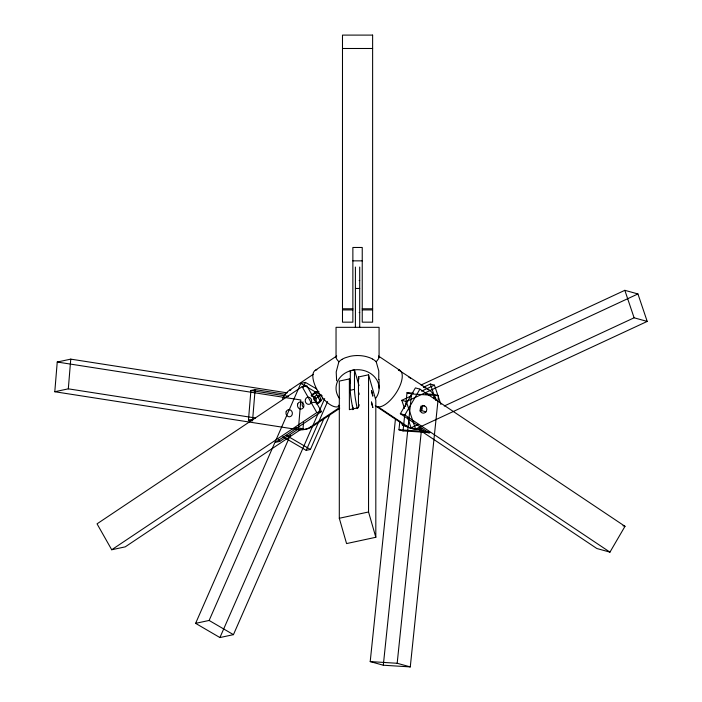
<?xml version="1.0" encoding="UTF-8"?>
<svg xmlns="http://www.w3.org/2000/svg" width="702" height="702" viewBox="0 0 702 702"><rect width="100%" height="100%" fill="white"/><g stroke="black" fill="none" stroke-linecap="round" stroke-linejoin="round"><path stroke-width="1.05" d="M379.08 388.127L379.08 379.492M378.747 379.422L378.782 370.928L376.219 361.802L378.729 358.511L378.729 356.265M303.545 422.323L303.018 428.694L298.368 429.694L54.791 391.734L57.239 362.03L70.762 359.134L287.276 392.866M54.791 391.734L68.313 388.838L70.762 359.134M252.738 420.858L248.455 420.191L250.912 390.487L255.116 389.584L285.073 394.252M255.116 389.584L252.667 419.287L248.455 420.191M298.368 429.694L300.816 399.982L57.239 362.03M425.351 393.857L433.976 394.392L438.496 395.638L410.275 666.9L383.31 665.224L370.208 661.591L395.48 418.655M398.964 429.791L425.93 431.467L430.001 432.599L403.045 430.914L398.964 429.791L399.85 421.297M403.045 430.914L404.703 414.996M405.58 406.511L407.02 392.716L413.487 393.12M383.31 665.224L411.53 393.962L407.02 392.716M410.275 666.9L397.174 663.276L421.428 430.142M433.538 398.639L433.976 394.392M338.838 361.925L336.205 371.928L336.627 380.756M329.826 414.785L233.441 634.652L219.919 637.556L195.604 623.35L300.798 383.406L305.458 382.406L316.681 388.961M303.273 387.381L305.458 382.406M195.604 623.35L209.126 620.454L290.549 434.713M219.919 637.556L324.675 398.604M282.827 436.697L306.204 450.359L327.588 401.579M306.204 450.359L310.416 449.456L324.377 417.602M419.743 428.29L425.158 431.914L429.229 433.037L400.351 413.724L415.4 387.899L419.91 389.145L624.999 526.316L609.95 552.141L596.849 548.516L418.19 429.027M400.351 413.724L404.861 414.97L419.91 389.145M336.574 356.098L336.047 356.993L336.039 327.325L379.08 327.325L379.08 357.344M315.242 370.366L336.723 355.993M282.529 399.026A21.42 19.033 77.9 0 1 289.619 390.145L313.276 374.324M297.745 429.361L279.729 441.409L275.526 442.313L321.472 411.591L306.792 385.67L302.132 386.67L97.043 523.841L111.723 549.754L125.237 546.858L301.167 429.194M311.126 395.086L315.567 392.111L317.497 391.698A5.116 4.545 77.9 0 1 318.234 391.304M311.276 395.858L317.497 391.698M313.996 399.675L321.262 394.814M316.111 403.896L321.156 400.789M317.155 404.071L319.822 402.29M111.723 549.754L316.813 412.583L321.472 411.591M294.156 428.51A21.42 19.033 77.9 0 0 310.477 426.983L339.592 407.511L338.294 405.203M310.477 426.983L312.408 426.57L339.707 408.31M421.042 385.012L624.833 290.321L637.934 293.945L647.209 321.419L415.584 429.045L411.074 427.79L407.643 417.62M423.429 387.25L430.344 384.038L434.424 385.161L440.944 404.492M404.545 408.459L401.798 400.324L411.688 395.726M421.569 391.137L434.424 385.161M401.798 400.324L406.309 401.57L637.934 293.945M401.798 423.385L402.483 425.412L404.475 424.491M444.234 406.019L634.108 317.795L647.209 321.419M411.074 427.79L417.997 424.578M353.097 409.52A21.42 2.589 77.9 0 1 350.307 390.259L350.307 370.788L354.484 369.884L359.003 385.626M289.619 390.145L290.216 390.014M290.461 389.97L290.944 389.864M349.377 378.931L339.303 381.098L339.303 518.269L346.569 543.576L375.816 537.284L375.816 400.122L368.55 374.807L358.476 376.974L358.476 407.704L349.377 409.661L349.377 378.931L350.535 382.976M350.307 390.259L354.484 389.364L354.484 369.884M311.135 402.904L315.795 401.913M339.303 518.269L368.55 511.977L368.55 374.807M342.488 48.491L372.622 48.491M352.869 260.854L362.241 260.854M359.17 280.493L359.705 280.493M355.405 288.461L359.705 288.461M342.488 308.775L352.869 308.775M362.241 308.775L372.622 308.775M342.488 309.933L352.869 309.933M362.241 309.933L372.622 309.933M359.17 312.504L359.705 312.504M411.53 393.962L438.496 395.638M370.208 661.591L397.174 663.276M359.064 392.98L359.064 394.638M359.064 404.51L359.064 406.16M250.912 390.487L288.355 396.323M68.313 388.838L255.589 418.015M295.533 427.527L303.018 428.694M398.35 369.875L428.755 389.707A21.42 19.112 -74.5 0 1 436.486 400.579M427.825 389.443L428.755 389.707M422.595 405.414L424.403 405.914M421.419 410.547L425.93 411.802M407.371 426.412L378.246 406.932L376.377 406.414L405.493 425.895L407.371 426.412A21.42 19.112 -74.5 0 0 421.849 428.624M402.483 425.412L406.993 426.667M622.99 525.754L624.999 526.316M300.798 383.406L322.306 395.963M286.091 435.249L310.416 449.456M209.126 620.454L233.441 634.652M378.518 356.081L400.079 370.498M408.687 377.009L410.512 378.229M423.245 386.749L425.07 387.969M404.861 414.97L609.95 552.141M315.189 392.172L320.437 401.43M302.132 386.67L316.813 412.583M278.685 439.557L279.729 441.409M376.202 361.749L376.219 361.802A24.737 12.355 0 0 0 372.622 359.091M352.729 406.467L352.36 405.949L352.86 409.705M624.833 290.321L634.108 317.795M430.344 384.038L435.845 400.315M406.309 401.57L415.584 429.045M358.476 376.974L359.055 379.001M350.307 370.788L350.737 372.279M368.55 511.977L375.816 537.284M353.08 407.581L353.457 409.222M359.705 267.05L359.705 327.325M355.405 267.05L355.405 327.325M398.49 369.814A21.525 9.31 -56.2 0 1 396.147 392.901A21.525 9.31 -56.2 0 1 375.307 405.589M339.663 398.683A21.525 18.629 0 0 1 343.243 374.412A21.525 18.629 0 0 1 371.525 374.148A21.525 18.629 0 0 1 375.702 398.35M339.636 405.765A21.525 9.31 56.2 0 1 318.664 392.427A21.525 9.31 56.2 0 1 316.874 369.761M335.977 357.055A23.438 5.853 26.5 0 0 338.961 361.767A24.895 12.434 0 0 1 342.014 359.371M372.455 359.003A22.341 11.162 0 0 0 369.278 357.546L366.584 356.695A19.147 9.565 0 0 0 357.327 355.537M357.099 355.545A19.033 9.503 0 0 0 349.798 356.388L345.261 357.774A22.648 11.311 0 0 0 342.172 359.275M421.7 405.967A3.685 3.291 -74.5 0 1 420.112 411.591M416.023 428.773A21.42 19.112 -74.5 0 1 405.493 425.895M420.867 406.168A3.685 3.291 -74.5 0 1 420.086 410.503M357.274 408.625A21.42 2.589 77.9 0 1 354.484 389.364M312.408 426.57A21.42 19.033 77.9 0 1 299.956 429.22M315.567 392.111A5.116 4.545 77.9 0 1 319.006 391.593M322.534 397.815A5.116 4.545 77.9 0 1 320.551 400.921M303.641 407.45A3.607 3.203 77.9 0 1 303.01 401.904M314.496 400.465A3.607 3.203 77.9 0 1 316.856 395.305A3.607 3.203 77.9 0 1 320.454 399.833A3.607 3.203 77.9 0 1 315.531 401.763M311.837 396.411A3.607 3.203 77.9 0 1 315.198 402.623M371.481 390.549L372.797 395.972L371.481 390.549M371.481 402.07L372.797 407.502L371.481 402.07M372.622 35.1L342.488 35.1L342.488 322.165L352.869 322.165L352.869 247.473L362.241 247.473L362.241 322.165L372.622 322.165L372.622 35.1M425.675 412.092A3.685 3.291 -74.5 0 0 424.552 405.958A3.685 3.291 -74.5 0 0 420.226 410.407A3.685 3.291 -74.5 0 0 425.675 412.092M297.683 404.045A3.607 3.203 77.9 0 0 301.184 409.073A3.607 3.203 77.9 0 0 303.203 403.387A3.607 3.203 77.9 0 0 297.683 404.045M286.17 411.723A3.607 3.203 77.9 0 0 289.619 416.786A3.607 3.203 77.9 0 0 291.69 411.135A3.607 3.203 77.9 0 0 286.17 411.723M305.396 399.464A3.607 3.203 77.9 0 0 309.082 404.326A3.607 3.203 77.9 0 0 310.872 398.543A3.607 3.203 77.9 0 0 305.396 399.464"/></g></svg>
